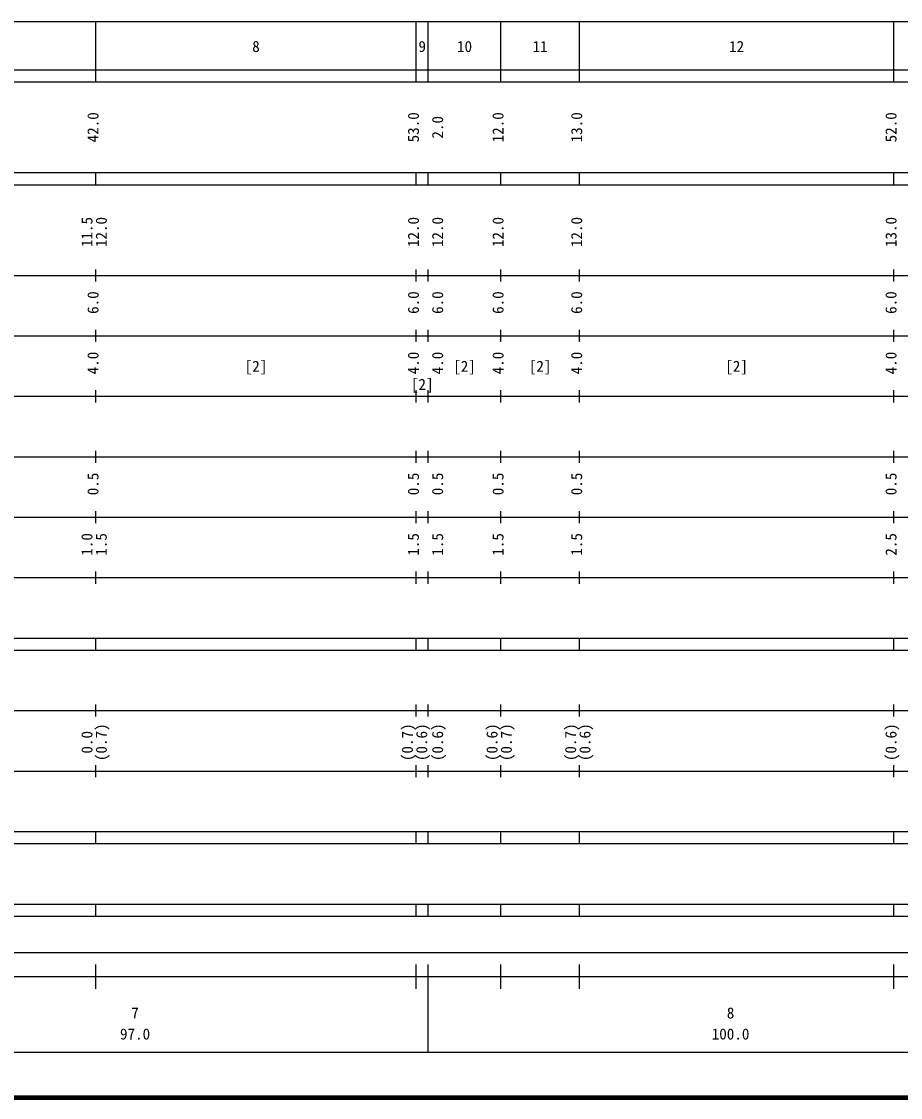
# Model space of a CAD drawing. Units: millimetres on the paper, enlarged 1000 times. Extents: x 40000 to 680000, y 20000 to 380000.
# Drawn here: x 300720 to 446107, y 20000 to 198000 of the extents above; entities that cross this region are included whole.
import ezdxf
from ezdxf.enums import TextEntityAlignment as Align

# ---------------------------------------------------------------- set-up
doc = ezdxf.new("R2010")
doc.units = ezdxf.units.MM
doc.header["$LTSCALE"] = 1000
doc.layers.add('M-TTL', color=2, linetype='Continuous', lineweight=140)
doc.layers.add('M-TTL-BAND', color=7, linetype='Continuous', lineweight=25)
doc.styles.add('ＭＳ ゴシック', font='')
doc.styles.get('ＭＳ ゴシック').set_extended_font_data('MS Gothic')

msp = doc.modelspace()

# ---------------------------------------------------------------- linework, layer by layer
at = {"layer": 'M-TTL'}
msp.add_line((40000, 20000), (680000, 20000), dxfattribs=at)
at = {"layer": 'M-TTL-BAND'}
for p, q in [((68000, 198000), (579000, 198000)), ((313000, 188000), (313000, 198000)), ((366000, 188000), (366000, 198000)), ((368000, 188000), (368000, 198000)), ((380000, 188000), (380000, 198000)), ((393000, 188000), (393000, 198000)), ((445000, 188000), (445000, 198000)), ((40000, 190000), (579000, 190000)), ((40000, 188000), (579000, 188000)), ((40000, 173000), (579000, 173000)), ((313000, 171000), (313000, 173000)), ((366000, 171000), (366000, 173000)), ((368000, 171000), (368000, 173000)), ((380000, 171000), (380000, 173000)), ((393000, 171000), (393000, 173000)), ((445000, 171000), (445000, 173000)), ((40000, 171000), (579000, 171000)), ((313000, 155000), (313000, 157000)), ((366000, 155000), (366000, 157000)), ((368000, 155000), (368000, 157000)), ((380000, 155000), (380000, 157000)), ((393000, 155000), (393000, 157000)), ((445000, 155000), (445000, 157000)), ((40000, 156000), (579000, 156000)), ((46000, 146000), (579000, 146000)), ((313000, 145000), (313000, 147000)), ((366000, 145000), (366000, 147000)), ((368000, 145000), (368000, 147000)), ((380000, 145000), (380000, 147000)), ((393000, 145000), (393000, 147000)), ((445000, 145000), (445000, 147000)), ((52000, 136000), (579000, 136000)), ((313000, 135000), (313000, 137000)), ((366000, 135000), (366000, 137000)), ((368000, 135000), (368000, 137000)), ((380000, 135000), (380000, 137000)), ((393000, 135000), (393000, 137000)), ((445000, 135000), (445000, 137000)), ((313000, 125000), (313000, 127000)), ((366000, 125000), (366000, 127000)), ((368000, 125000), (368000, 127000)), ((380000, 125000), (380000, 127000)), ((393000, 125000), (393000, 127000)), ((445000, 125000), (445000, 127000)), ((46000, 126000), (579000, 126000)), ((52000, 116000), (579000, 116000)), ((313000, 115000), (313000, 117000)), ((366000, 115000), (366000, 117000)), ((368000, 115000), (368000, 117000)), ((380000, 115000), (380000, 117000)), ((393000, 115000), (393000, 117000)), ((445000, 115000), (445000, 117000)), ((313000, 105000), (313000, 107000)), ((366000, 105000), (366000, 107000)), ((368000, 105000), (368000, 107000)), ((380000, 105000), (380000, 107000)), ((393000, 105000), (393000, 107000)), ((445000, 105000), (445000, 107000)), ((46000, 106000), (579000, 106000)), ((40000, 96000), (579000, 96000)), ((313000, 94000), (313000, 96000)), ((366000, 94000), (366000, 96000)), ((368000, 94000), (368000, 96000)), ((380000, 94000), (380000, 96000)), ((393000, 94000), (393000, 96000)), ((445000, 94000), (445000, 96000)), ((40000, 94000), (579000, 94000)), ((49000, 84000), (579000, 84000)), ((313000, 83000), (313000, 85000)), ((366000, 83000), (366000, 85000)), ((368000, 83000), (368000, 85000)), ((380000, 83000), (380000, 85000)), ((393000, 83000), (393000, 85000)), ((445000, 83000), (445000, 85000)), ((313000, 73000), (313000, 75000)), ((366000, 73000), (366000, 75000)), ((368000, 73000), (368000, 75000)), ((380000, 73000), (380000, 75000)), ((393000, 73000), (393000, 75000)), ((445000, 73000), (445000, 75000)), ((40000, 74000), (579000, 74000)), ((40000, 64000), (579000, 64000)), ((313000, 62000), (313000, 64000)), ((366000, 62000), (366000, 64000)), ((368000, 62000), (368000, 64000)), ((380000, 62000), (380000, 64000)), ((393000, 62000), (393000, 64000)), ((445000, 62000), (445000, 64000)), ((40000, 62000), (579000, 62000)), ((40000, 52000), (579000, 52000)), ((313000, 50000), (313000, 52000)), ((366000, 50000), (366000, 52000)), ((368000, 50000), (368000, 52000)), ((380000, 50000), (380000, 52000)), ((393000, 50000), (393000, 52000)), ((445000, 50000), (445000, 52000)), ((40000, 50000), (579000, 50000)), ((71000, 44000), (558000, 44000)), ((313000, 38000), (313000, 42000)), ((366000, 38000), (366000, 42000)), ((368000, 27500), (368000, 42000)), ((380000, 38000), (380000, 42000)), ((393000, 38000), (393000, 42000)), ((445000, 38000), (445000, 42000)), ((40000, 40000), (579000, 40000)), ((68000, 27500), (579000, 27500))]:
    msp.add_line(p, q, dxfattribs=at)

# ---------------------------------------------------------------- texts
at = {"layer": 'M-TTL-BAND', "style": 'ＭＳ ゴシック'}
for s, p in [('8', (339500, 192405)), ('9', (367000, 192405)), ('10', (374000, 192405)), ('11', (386500, 192405)), ('12', (419000, 192405)), ('[2]', (339500, 139500)), ('[2]', (374000, 139500)), ('[2]', (386500, 139500)), ('[2]', (419000, 139500)), ('[2]', (367000, 136500)), ('7', (319500, 32523)), ('8', (418000, 32523)), ('97.0', (319500, 29033)), ('100.0', (418000, 29033))]:
    msp.add_text(s, height=1833, dxfattribs=at).set_placement(p, align=Align.BOTTOM_CENTER)
for s, p in [('42.0', (314000, 180500)), ('53.0', (367000, 180500)), ('2.0', (371000, 180500)), ('12.0', (381000, 180500)), ('13.0', (394000, 180500)), ('52.0', (446000, 180500)), ('11.5', (313000, 163174)), ('12.0', (315370, 163174)), ('12.0', (367000, 163174)), ('12.0', (371000, 163174)), ('12.0', (381000, 163174)), ('12.0', (394000, 163174)), ('13.0', (446000, 163174)), ('6.0', (314000, 151500)), ('6.0', (367000, 151500)), ('6.0', (371000, 151500)), ('6.0', (381000, 151500)), ('6.0', (394000, 151500)), ('6.0', (446000, 151500)), ('4.0', (314000, 141500)), ('4.0', (367000, 141500)), ('4.0', (371000, 141500)), ('4.0', (381000, 141500)), ('4.0', (394000, 141500)), ('4.0', (446000, 141500)), ('0.5', (314000, 121500)), ('0.5', (367000, 121500)), ('0.5', (371000, 121500)), ('0.5', (381000, 121500)), ('0.5', (394000, 121500)), ('0.5', (446000, 121500)), ('1.0', (313000, 111500)), ('1.5', (315370, 111500)), ('1.5', (367000, 111500)), ('1.5', (371000, 111500)), ('1.5', (381000, 111500)), ('1.5', (394000, 111500)), ('2.5', (446000, 111500)), ('0.0', (313000, 78764)), ('(0.7)', (315370, 78764)), ('(0.7)', (366000, 78764)), ('(0.6)', (368370, 78764)), ('(0.6)', (371000, 78764)), ('(0.6)', (380000, 78764)), ('(0.7)', (382370, 78764)), ('(0.7)', (393000, 78764)), ('(0.6)', (395370, 78764)), ('(0.6)', (446000, 78764))]:
    msp.add_text(s, height=1833, rotation=90, dxfattribs=at).set_placement(p, align=Align.BOTTOM_CENTER)

doc.saveas('drawing.dxf')
